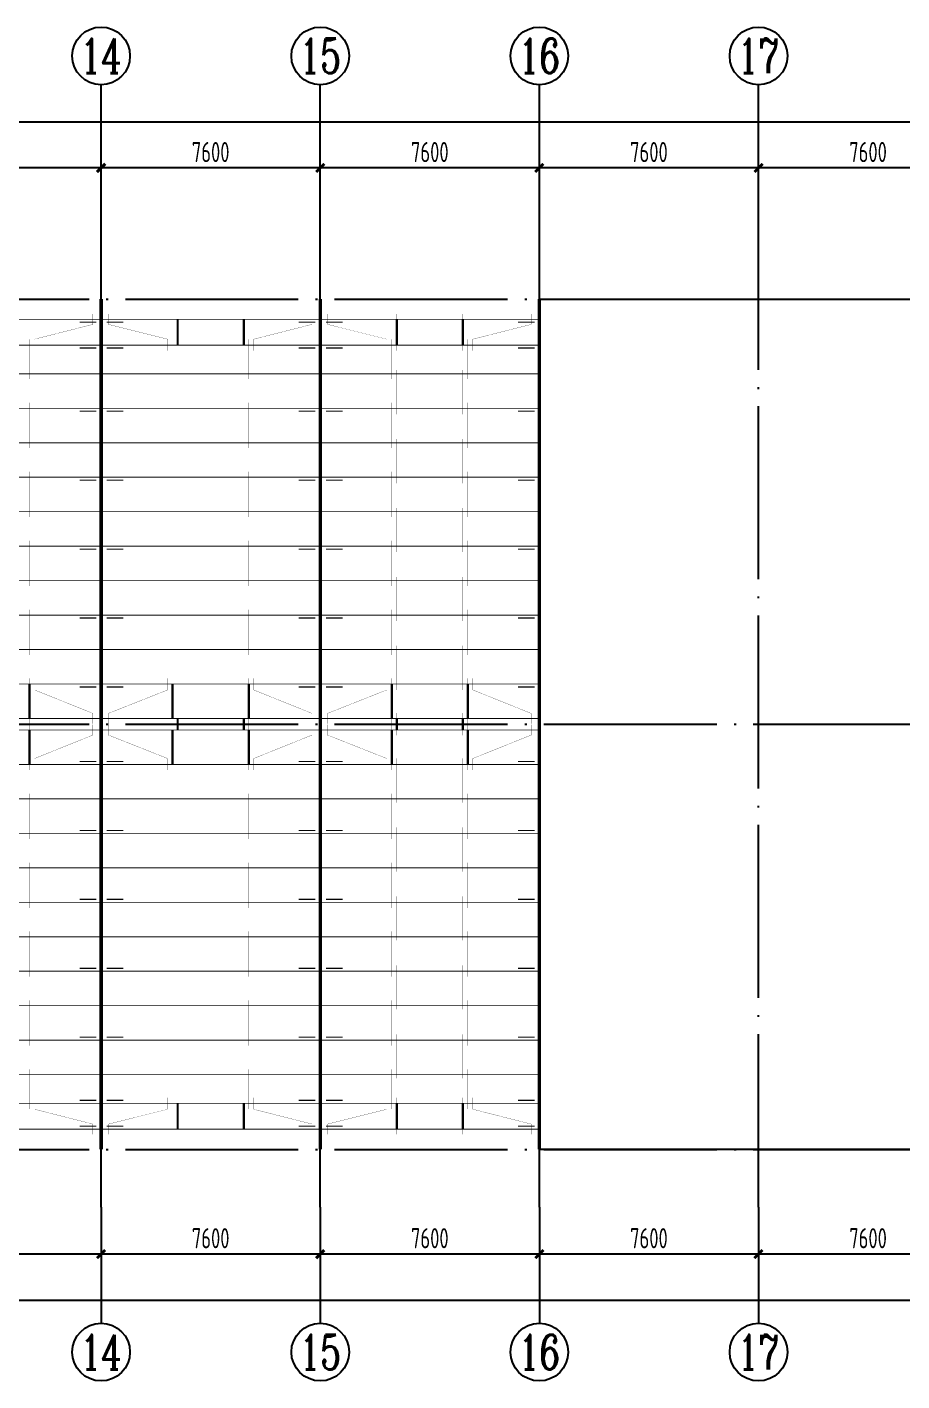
# Model space of a CAD drawing. Extents: x -3102990 to -851544, y -5293060 to -2540151.
# Drawn here: x -1846801 to -1831631, y -2656577 to -2633091 of the extents above; entities that cross this region are included whole.
import ezdxf
from ezdxf.enums import TextEntityAlignment as Align

# ---------------------------------------------------------------- set-up
doc = ezdxf.new("R2010")
doc.units = 0
doc.header["$LTSCALE"] = 1000
doc.header["$PDMODE"] = 1
for name, pattern in [('2', [16, 12.5, -1.5, 0.5, -1.5]), ('DASH', [0.35, 0.25, -0.1]), ('DOTE', [2.42, 2, -0.2, 0.02, -0.2])]:
    doc.linetypes.add(name, pattern=pattern)
doc.layers.get('0').update_dxf_attribs({"linetype": 'CONTINUOUS'})
doc.layers.get('Defpoints').update_dxf_attribs({"linetype": 'CONTINUOUS'})
for name, color, linetype in [('AXIS', 253, 'DOTE'), ('COLU', 7, 'CONTINUOUS'), ('DIM', 3, 'CONTINUOUS'), ('NUM', 7, 'CONTINUOUS'), ('REIN', 1, 'CONTINUOUS')]:
    doc.layers.add(name, color=color, linetype=linetype)
doc.styles.add('TSSD_Axis', font='Complex.shx', dxfattribs={"width": 0.7, "bigfont": 'hztxt.shx'})
doc.styles.add('TSSD_Dimension', font='tssdeng.shx', dxfattribs={"width": 0.7, "bigfont": 'Hztxt.shx'})
doc.dimstyles.new('TSSD_200_100', dxfattribs={"dimtxt": 350, "dimasz": 100, "dimexe": 100, "dimexo": 250, "dimgap": 100, "dimtad": 1, "dimdec": 0, "dimlfac": 2, "dimzin": 0, "dimdsep": 46, "dimtxsty": 'TSSD_Dimension', "dimblk": 'ARCHTICK', "dimcen": 0, "dimdle": 100, "dimclrt": 7, "dimadec": 0, "dimazin": 0, "dimtfac": 1, "dimtdec": 0, "dimtix": 1, "dimtmove": 2, "dimatfit": 3, "dimfxl": 1, "dimtolj": 1, "dimtzin": 0, "dimarcsym": 0})

# ---------------------------------------------------------------- blocks, each defined once
blk = doc.blocks.new('ts_axno')
at = {"color": 0, "linetype": 'ByBlock', "lineweight": -2}
blk.add_circle((0, 0), 0.5, dxfattribs=at)
at = {"color": 0, "linetype": 'ByBlock', "lineweight": -2, "style": 'TSSD_Axis', "width": 0.7}
blk.add_attdef('A', text='', height=0.6, dxfattribs=at).set_placement((0, 0), align=Align.MIDDLE_CENTER)
blk = doc.blocks.new('_ArchTick')
at = {"color": 0, "const_width": 0.5}
blk.add_lwpolyline([(-0.71, -0.71), (0.71, 0.71)], dxfattribs=at)
blk = doc.blocks.new('*D1579')
at = {"layer": 'Defpoints', "color": 0, "ltscale": 1.5}
for p in [(-1834118, -2653560), (-1830318, -2653560), (-1834118, -2654377)]:
    blk.add_point(p, dxfattribs=at)
at = {"layer": 'DIM', "color": 0, "lineweight": -2, "ltscale": 1.5}
for p, q in [((-1834118, -2653810), (-1834118, -2654477)), ((-1830318, -2653810), (-1830318, -2654477)), ((-1830218, -2654377), (-1834218, -2654377))]:
    blk.add_line(p, q, dxfattribs=at)
at = {"layer": 'DIM', "color": 0, "lineweight": -2, "ltscale": 1.5, "xscale": 100, "yscale": 100, "zscale": 100, "rotation": 180}
blk.add_blockref('_ArchTick', (-1834118, -2654377), dxfattribs=at)
at = {"layer": 'DIM', "color": 0, "lineweight": -2, "ltscale": 1.5, "xscale": 100, "yscale": 100, "zscale": 100}
blk.add_blockref('_ArchTick', (-1830318, -2654377), dxfattribs=at)
at = {"layer": 'DIM', "color": 7, "ltscale": 1.5, "insert": (-1832218, -2654102), "char_height": 350, "attachment_point": 5, "style": 'TSSD_Dimension'}
blk.add_mtext('\\A1;7600', dxfattribs=at)
blk = doc.blocks.new('*D1580')
at = {"layer": 'Defpoints', "color": 0, "ltscale": 1.5}
for p in [(-1837918, -2653560), (-1834118, -2653560), (-1837918, -2654377)]:
    blk.add_point(p, dxfattribs=at)
at = {"layer": 'DIM', "color": 0, "lineweight": -2, "ltscale": 1.5}
for p, q in [((-1837918, -2653810), (-1837918, -2654477)), ((-1834118, -2653810), (-1834118, -2654477)), ((-1834018, -2654377), (-1838018, -2654377))]:
    blk.add_line(p, q, dxfattribs=at)
at = {"layer": 'DIM', "color": 0, "lineweight": -2, "ltscale": 1.5, "xscale": 100, "yscale": 100, "zscale": 100, "rotation": 180}
blk.add_blockref('_ArchTick', (-1837918, -2654377), dxfattribs=at)
at = {"layer": 'DIM', "color": 0, "lineweight": -2, "ltscale": 1.5, "xscale": 100, "yscale": 100, "zscale": 100}
blk.add_blockref('_ArchTick', (-1834118, -2654377), dxfattribs=at)
at = {"layer": 'DIM', "color": 7, "ltscale": 1.5, "insert": (-1836018, -2654102), "char_height": 350, "attachment_point": 5, "style": 'TSSD_Dimension'}
blk.add_mtext('\\A1;7600', dxfattribs=at)
blk = doc.blocks.new('*D1581')
at = {"layer": 'Defpoints', "color": 0, "ltscale": 1.5}
for p in [(-1841718, -2653560), (-1837918, -2653560), (-1841718, -2654377)]:
    blk.add_point(p, dxfattribs=at)
at = {"layer": 'DIM', "color": 0, "lineweight": -2, "ltscale": 1.5}
for p, q in [((-1841718, -2653810), (-1841718, -2654477)), ((-1837918, -2653810), (-1837918, -2654477)), ((-1837818, -2654377), (-1841818, -2654377))]:
    blk.add_line(p, q, dxfattribs=at)
at = {"layer": 'DIM', "color": 0, "lineweight": -2, "ltscale": 1.5, "xscale": 100, "yscale": 100, "zscale": 100, "rotation": 180}
blk.add_blockref('_ArchTick', (-1841718, -2654377), dxfattribs=at)
at = {"layer": 'DIM', "color": 0, "lineweight": -2, "ltscale": 1.5, "xscale": 100, "yscale": 100, "zscale": 100}
blk.add_blockref('_ArchTick', (-1837918, -2654377), dxfattribs=at)
at = {"layer": 'DIM', "color": 7, "ltscale": 1.5, "insert": (-1839818, -2654102), "char_height": 350, "attachment_point": 5, "style": 'TSSD_Dimension'}
blk.add_mtext('\\A1;7600', dxfattribs=at)
blk = doc.blocks.new('*D1582')
at = {"layer": 'Defpoints', "color": 0, "ltscale": 1.5}
for p in [(-1845518, -2653560), (-1841718, -2653560), (-1845518, -2654377)]:
    blk.add_point(p, dxfattribs=at)
at = {"layer": 'DIM', "color": 0, "lineweight": -2, "ltscale": 1.5}
for p, q in [((-1845518, -2653810), (-1845518, -2654477)), ((-1841718, -2653810), (-1841718, -2654477)), ((-1841618, -2654377), (-1845618, -2654377))]:
    blk.add_line(p, q, dxfattribs=at)
at = {"layer": 'DIM', "color": 0, "lineweight": -2, "ltscale": 1.5, "xscale": 100, "yscale": 100, "zscale": 100, "rotation": 180}
blk.add_blockref('_ArchTick', (-1845518, -2654377), dxfattribs=at)
at = {"layer": 'DIM', "color": 0, "lineweight": -2, "ltscale": 1.5, "xscale": 100, "yscale": 100, "zscale": 100}
blk.add_blockref('_ArchTick', (-1841718, -2654377), dxfattribs=at)
at = {"layer": 'DIM', "color": 7, "ltscale": 1.5, "insert": (-1843618, -2654102), "char_height": 350, "attachment_point": 5, "style": 'TSSD_Dimension'}
blk.add_mtext('\\A1;7600', dxfattribs=at)
blk = doc.blocks.new('*D1583')
at = {"layer": 'Defpoints', "color": 0, "ltscale": 1.5}
for p in [(-1849318, -2653560), (-1845518, -2653560), (-1849318, -2654377)]:
    blk.add_point(p, dxfattribs=at)
at = {"layer": 'DIM', "color": 0, "lineweight": -2, "ltscale": 1.5}
for p, q in [((-1849318, -2653810), (-1849318, -2654477)), ((-1845518, -2653810), (-1845518, -2654477)), ((-1845418, -2654377), (-1849418, -2654377))]:
    blk.add_line(p, q, dxfattribs=at)
at = {"layer": 'DIM', "color": 0, "lineweight": -2, "ltscale": 1.5, "xscale": 100, "yscale": 100, "zscale": 100, "rotation": 180}
blk.add_blockref('_ArchTick', (-1849318, -2654377), dxfattribs=at)
at = {"layer": 'DIM', "color": 0, "lineweight": -2, "ltscale": 1.5, "xscale": 100, "yscale": 100, "zscale": 100}
blk.add_blockref('_ArchTick', (-1845518, -2654377), dxfattribs=at)
at = {"layer": 'DIM', "color": 7, "ltscale": 1.5, "insert": (-1847418, -2654102), "char_height": 350, "attachment_point": 5, "style": 'TSSD_Dimension'}
blk.add_mtext('\\A1;7600', dxfattribs=at)
blk = doc.blocks.new('*D1596')
at = {"layer": 'Defpoints', "color": 0, "ltscale": 1.5}
for p in [(-1894918, -2653560), (-1818918, -2653560), (-1818918, -2655177)]:
    blk.add_point(p, dxfattribs=at)
at = {"layer": 'DIM', "color": 0, "lineweight": -2, "ltscale": 1.5}
for p, q in [((-1894918, -2653810), (-1894918, -2655277)), ((-1818918, -2653810), (-1818918, -2655277)), ((-1895018, -2655177), (-1818818, -2655177))]:
    blk.add_line(p, q, dxfattribs=at)
at = {"layer": 'DIM', "color": 0, "lineweight": -2, "ltscale": 1.5, "xscale": 100, "yscale": 100, "zscale": 100, "rotation": 180}
blk.add_blockref('_ArchTick', (-1894918, -2655177), dxfattribs=at)
at = {"layer": 'DIM', "color": 0, "lineweight": -2, "ltscale": 1.5, "xscale": 100, "yscale": 100, "zscale": 100}
blk.add_blockref('_ArchTick', (-1818918, -2655177), dxfattribs=at)
at = {"layer": 'DIM', "color": 7, "ltscale": 1.5, "insert": (-1856918, -2654902), "char_height": 350, "attachment_point": 5, "style": 'TSSD_Dimension'}
blk.add_mtext('\\A1;152000', dxfattribs=at)
blk = doc.blocks.new('*D1606')
at = {"layer": 'Defpoints', "color": 0, "ltscale": 1.5}
for p in [(-1834118, -2635535), (-1834118, -2636810), (-1830318, -2636810)]:
    blk.add_point(p, dxfattribs=at)
at = {"layer": 'DIM', "color": 0, "lineweight": -2, "ltscale": 1.5}
for p, q in [((-1830218, -2635535), (-1834218, -2635535)), ((-1834118, -2636560), (-1834118, -2635435)), ((-1830318, -2636560), (-1830318, -2635435))]:
    blk.add_line(p, q, dxfattribs=at)
at = {"layer": 'DIM', "color": 0, "lineweight": -2, "ltscale": 1.5, "xscale": 100, "yscale": 100, "zscale": 100, "rotation": 180}
blk.add_blockref('_ArchTick', (-1834118, -2635535), dxfattribs=at)
at = {"layer": 'DIM', "color": 0, "lineweight": -2, "ltscale": 1.5, "xscale": 100, "yscale": 100, "zscale": 100}
blk.add_blockref('_ArchTick', (-1830318, -2635535), dxfattribs=at)
at = {"layer": 'DIM', "color": 7, "ltscale": 1.5, "insert": (-1832218, -2635260), "char_height": 350, "attachment_point": 5, "style": 'TSSD_Dimension'}
blk.add_mtext('\\A1;7600', dxfattribs=at)
blk = doc.blocks.new('*D1607')
at = {"layer": 'Defpoints', "color": 0, "ltscale": 1.5}
for p in [(-1837918, -2635535), (-1837918, -2636810), (-1834118, -2636810)]:
    blk.add_point(p, dxfattribs=at)
at = {"layer": 'DIM', "color": 0, "lineweight": -2, "ltscale": 1.5}
for p, q in [((-1834018, -2635535), (-1838018, -2635535)), ((-1837918, -2636560), (-1837918, -2635435)), ((-1834118, -2636560), (-1834118, -2635435))]:
    blk.add_line(p, q, dxfattribs=at)
at = {"layer": 'DIM', "color": 0, "lineweight": -2, "ltscale": 1.5, "xscale": 100, "yscale": 100, "zscale": 100, "rotation": 180}
blk.add_blockref('_ArchTick', (-1837918, -2635535), dxfattribs=at)
at = {"layer": 'DIM', "color": 0, "lineweight": -2, "ltscale": 1.5, "xscale": 100, "yscale": 100, "zscale": 100}
blk.add_blockref('_ArchTick', (-1834118, -2635535), dxfattribs=at)
at = {"layer": 'DIM', "color": 7, "ltscale": 1.5, "insert": (-1836018, -2635260), "char_height": 350, "attachment_point": 5, "style": 'TSSD_Dimension'}
blk.add_mtext('\\A1;7600', dxfattribs=at)
blk = doc.blocks.new('*D1608')
at = {"layer": 'Defpoints', "color": 0, "ltscale": 1.5}
for p in [(-1841718, -2635535), (-1841718, -2636810), (-1837918, -2636810)]:
    blk.add_point(p, dxfattribs=at)
at = {"layer": 'DIM', "color": 0, "lineweight": -2, "ltscale": 1.5}
for p, q in [((-1837818, -2635535), (-1841818, -2635535)), ((-1841718, -2636560), (-1841718, -2635435)), ((-1837918, -2636560), (-1837918, -2635435))]:
    blk.add_line(p, q, dxfattribs=at)
at = {"layer": 'DIM', "color": 0, "lineweight": -2, "ltscale": 1.5, "xscale": 100, "yscale": 100, "zscale": 100, "rotation": 180}
blk.add_blockref('_ArchTick', (-1841718, -2635535), dxfattribs=at)
at = {"layer": 'DIM', "color": 0, "lineweight": -2, "ltscale": 1.5, "xscale": 100, "yscale": 100, "zscale": 100}
blk.add_blockref('_ArchTick', (-1837918, -2635535), dxfattribs=at)
at = {"layer": 'DIM', "color": 7, "ltscale": 1.5, "insert": (-1839818, -2635260), "char_height": 350, "attachment_point": 5, "style": 'TSSD_Dimension'}
blk.add_mtext('\\A1;7600', dxfattribs=at)
blk = doc.blocks.new('*D1609')
at = {"layer": 'Defpoints', "color": 0, "ltscale": 1.5}
for p in [(-1845518, -2635535), (-1845518, -2636810), (-1841718, -2636810)]:
    blk.add_point(p, dxfattribs=at)
at = {"layer": 'DIM', "color": 0, "lineweight": -2, "ltscale": 1.5}
for p, q in [((-1841618, -2635535), (-1845618, -2635535)), ((-1845518, -2636560), (-1845518, -2635435)), ((-1841718, -2636560), (-1841718, -2635435))]:
    blk.add_line(p, q, dxfattribs=at)
at = {"layer": 'DIM', "color": 0, "lineweight": -2, "ltscale": 1.5, "xscale": 100, "yscale": 100, "zscale": 100, "rotation": 180}
blk.add_blockref('_ArchTick', (-1845518, -2635535), dxfattribs=at)
at = {"layer": 'DIM', "color": 0, "lineweight": -2, "ltscale": 1.5, "xscale": 100, "yscale": 100, "zscale": 100}
blk.add_blockref('_ArchTick', (-1841718, -2635535), dxfattribs=at)
at = {"layer": 'DIM', "color": 7, "ltscale": 1.5, "insert": (-1843618, -2635260), "char_height": 350, "attachment_point": 5, "style": 'TSSD_Dimension'}
blk.add_mtext('\\A1;7600', dxfattribs=at)
blk = doc.blocks.new('*D1610')
at = {"layer": 'Defpoints', "color": 0, "ltscale": 1.5}
for p in [(-1849318, -2635535), (-1849318, -2636810), (-1845518, -2636810)]:
    blk.add_point(p, dxfattribs=at)
at = {"layer": 'DIM', "color": 0, "lineweight": -2, "ltscale": 1.5}
for p, q in [((-1845418, -2635535), (-1849418, -2635535)), ((-1849318, -2636560), (-1849318, -2635435)), ((-1845518, -2636560), (-1845518, -2635435))]:
    blk.add_line(p, q, dxfattribs=at)
at = {"layer": 'DIM', "color": 0, "lineweight": -2, "ltscale": 1.5, "xscale": 100, "yscale": 100, "zscale": 100, "rotation": 180}
blk.add_blockref('_ArchTick', (-1849318, -2635535), dxfattribs=at)
at = {"layer": 'DIM', "color": 0, "lineweight": -2, "ltscale": 1.5, "xscale": 100, "yscale": 100, "zscale": 100}
blk.add_blockref('_ArchTick', (-1845518, -2635535), dxfattribs=at)
at = {"layer": 'DIM', "color": 7, "ltscale": 1.5, "insert": (-1847418, -2635260), "char_height": 350, "attachment_point": 5, "style": 'TSSD_Dimension'}
blk.add_mtext('\\A1;7600', dxfattribs=at)
blk = doc.blocks.new('*D1623')
at = {"layer": 'Defpoints', "color": 0, "ltscale": 1.5}
for p in [(-1818918, -2634735), (-1894918, -2636810), (-1818918, -2636810)]:
    blk.add_point(p, dxfattribs=at)
at = {"layer": 'DIM', "color": 0, "lineweight": -2, "ltscale": 1.5}
for p, q in [((-1894918, -2636560), (-1894918, -2634635)), ((-1818918, -2636560), (-1818918, -2634635)), ((-1895018, -2634735), (-1818818, -2634735))]:
    blk.add_line(p, q, dxfattribs=at)
at = {"layer": 'DIM', "color": 0, "lineweight": -2, "ltscale": 1.5, "xscale": 100, "yscale": 100, "zscale": 100, "rotation": 180}
blk.add_blockref('_ArchTick', (-1894918, -2634735), dxfattribs=at)
at = {"layer": 'DIM', "color": 0, "lineweight": -2, "ltscale": 1.5, "xscale": 100, "yscale": 100, "zscale": 100}
blk.add_blockref('_ArchTick', (-1818918, -2634735), dxfattribs=at)
at = {"layer": 'DIM', "color": 7, "ltscale": 1.5, "insert": (-1856918, -2634460), "char_height": 350, "attachment_point": 5, "style": 'TSSD_Dimension'}
blk.add_mtext('\\A1;152000', dxfattribs=at)

msp = doc.modelspace()

# ---------------------------------------------------------------- linework, layer by layer
at = {"layer": 'AXIS', "ltscale": 1.5}
for p, q in [((-1845517.61, -2653560.25), (-1845517.61, -2636810.25)), ((-1841717.61, -2653560.25), (-1841717.61, -2636810.25)), ((-1837917.61, -2653560.25), (-1837917.61, -2636810.25)), ((-1834117.61, -2653560.25), (-1834117.61, -2636810.25)), ((-1895917.61, -2637810.25), (-1817917.61, -2637810.25)), ((-1895917.61, -2645185.25), (-1817917.61, -2645185.25)), ((-1895917.61, -2652560.25), (-1817917.61, -2652560.25))]:
    msp.add_line(p, q, dxfattribs=at)
at = {"layer": 'COLU', "color": 4, "ltscale": 1.5}
msp.add_lwpolyline([(-1837917.61, -2637810.25), (-1830317.61, -2637810.25), (-1830317.61, -2652560.25), (-1837917.61, -2652560.25)], close=True, dxfattribs=at)
msp.add_lwpolyline([(-1837917.61, -2637810.25), (-1830317.61, -2637810.25), (-1830317.61, -2652560.25), (-1837917.61, -2652560.25)], close=True, dxfattribs=at)
at = {"layer": 'NUM', "ltscale": 1.5}
for p, q in [((-1845517.61, -2636810.25), (-1845517.61, -2634091.44)), ((-1841717.61, -2636810.25), (-1841717.61, -2634091.44)), ((-1837917.61, -2636810.25), (-1837917.61, -2634091.44)), ((-1834117.61, -2636810.25), (-1834117.61, -2634091.44)), ((-1845517.61, -2653560.25), (-1845517.61, -2655577.32)), ((-1841717.61, -2653560.25), (-1841717.61, -2655577.32)), ((-1837917.61, -2653560.25), (-1837917.61, -2655577.32)), ((-1834117.61, -2653560.25), (-1834117.61, -2655577.32))]:
    msp.add_line(p, q, dxfattribs=at)
at = {"layer": 'REIN', "color": 4, "linetype": '2', "ltscale": 0.1, "const_width": 60}
for points in [[(-1845517.61, -2637810.25), (-1845517.61, -2652560.25)], [(-1841717.61, -2637810.25), (-1841717.61, -2652560.25)], [(-1837917.61, -2637810.25), (-1837917.61, -2652560.25)]]:
    msp.add_lwpolyline(points, dxfattribs=at)
at = {"layer": 'REIN', "color": 6, "lineweight": 5, "const_width": 15}
for points in [[(-1837917.61, -2638160.43), (-1895571.72, -2638160.43)], [(-1837917.61, -2638608.82), (-1895555.22, -2638608.82)], [(-1837917.61, -2639107.04), (-1895536.9, -2639107.04)], [(-1837917.61, -2639704.9), (-1895514.91, -2639704.9)], [(-1837917.61, -2640302.76), (-1895492.91, -2640302.76)], [(-1837917.61, -2640900.6), (-1895470.92, -2640900.6)], [(-1837917.61, -2641498.47), (-1895448.93, -2641498.47)], [(-1837917.61, -2642096.32), (-1895426.94, -2642096.32)], [(-1837917.61, -2642694.18), (-1895404.95, -2642694.18)], [(-1837917.61, -2643292.03), (-1895382.95, -2643292.03)], [(-1837917.61, -2643889.89), (-1895360.96, -2643889.89)], [(-1837917.61, -2644487.77), (-1895338.97, -2644487.77)], [(-1837917.61, -2645085.6), (-1895316.98, -2645085.6)], [(-1837917.61, -2645284.89), (-1895309.65, -2645284.89)], [(-1837917.61, -2645882.73), (-1895287.66, -2645882.73)], [(-1837917.61, -2646480.61), (-1895265.67, -2646480.61)], [(-1837917.61, -2647078.46), (-1895243.67, -2647078.46)], [(-1837917.61, -2647676.32), (-1895221.68, -2647676.32)], [(-1837917.61, -2648274.18), (-1895199.69, -2648274.18)], [(-1837917.61, -2648872.02), (-1895177.7, -2648872.02)], [(-1837917.61, -2649469.89), (-1895155.71, -2649469.89)], [(-1837917.61, -2650067.74), (-1895133.71, -2650067.74)], [(-1837917.61, -2650665.6), (-1895111.72, -2650665.6)], [(-1837917.61, -2651263.46), (-1895089.73, -2651263.46)], [(-1837917.61, -2651761.68), (-1895071.4, -2651761.68)], [(-1837917.61, -2652210.07), (-1895054.91, -2652210.07)]]:
    msp.add_lwpolyline(points, dxfattribs=at)
at = {"layer": 'REIN', "color": 3, "linetype": 'ByBlock'}
for points, const_width in [([(-1845660.76, -2638068.74), (-1845660.76, -2638248.97), (-1846670.13, -2638505.62), (-1846670.13, -2638705.31)], 4), ([(-1845390.68, -2638068.74), (-1845390.68, -2638248.97), (-1844365.1, -2638505.62), (-1844365.1, -2638705.31)], 4), ([(-1844190.13, -2638160.43), (-1844190.13, -2638608.82)], 40), ([(-1844190.13, -2638705.31), (-1844190.13, -2638068.74)], 4), ([(-1843045.1, -2638160.43), (-1843045.1, -2638608.82)], 40), ([(-1843045.1, -2638705.31), (-1843045.1, -2638068.74)], 4), ([(-1841860.76, -2638068.74), (-1841860.76, -2638248.97), (-1842870.13, -2638505.62), (-1842870.13, -2638705.31)], 4), ([(-1841590.68, -2638068.74), (-1841590.68, -2638248.97), (-1840565.1, -2638505.62), (-1840565.1, -2638705.31)], 4), ([(-1840390.13, -2638160.43), (-1840390.13, -2638608.82)], 40), ([(-1840390.13, -2638705.31), (-1840390.13, -2638068.74)], 4), ([(-1839245.1, -2638160.43), (-1839245.1, -2638608.82)], 40), ([(-1839245.1, -2638705.31), (-1839245.1, -2638068.74)], 4), ([(-1838060.76, -2638068.74), (-1838060.76, -2638248.97), (-1839070.13, -2638505.62), (-1839070.13, -2638705.31)], 4), ([(-1846757.61, -2638507.7), (-1846757.61, -2639198.73)], 4), ([(-1844277.61, -2638507.7), (-1844277.61, -2639198.73)], 4), ([(-1842957.61, -2638507.7), (-1842957.61, -2639198.73)], 4), ([(-1840477.61, -2638507.7), (-1840477.61, -2639198.73)], 4), ([(-1839157.61, -2638507.7), (-1839157.61, -2639198.73)], 4), ([(-1844190.13, -2639042.25), (-1844190.13, -2639808.14)], 4), ([(-1843045.1, -2639042.25), (-1843045.1, -2639808.14)], 4), ([(-1840390.13, -2639042.25), (-1840390.13, -2639808.14)], 4), ([(-1839245.1, -2639042.25), (-1839245.1, -2639808.14)], 4), ([(-1846757.61, -2639608.44), (-1846757.61, -2640394.44)], 4), ([(-1844277.61, -2639608.44), (-1844277.61, -2640394.44)], 4), ([(-1842957.61, -2639608.44), (-1842957.61, -2640394.44)], 4), ([(-1840477.61, -2639608.44), (-1840477.61, -2640394.44)], 4), ([(-1839157.61, -2639608.44), (-1839157.61, -2640394.44)], 4), ([(-1844190.13, -2640237.96), (-1844190.13, -2641003.85)], 4), ([(-1843045.1, -2640237.96), (-1843045.1, -2641003.85)], 4), ([(-1840390.13, -2640237.96), (-1840390.13, -2641003.85)], 4), ([(-1839245.1, -2640237.96), (-1839245.1, -2641003.85)], 4), ([(-1846757.61, -2640804.16), (-1846757.61, -2641590.16)], 4), ([(-1844277.61, -2640804.16), (-1844277.61, -2641590.16)], 4), ([(-1842957.61, -2640804.16), (-1842957.61, -2641590.16)], 4), ([(-1840477.61, -2640804.16), (-1840477.61, -2641590.16)], 4), ([(-1839157.61, -2640804.16), (-1839157.61, -2641590.16)], 4), ([(-1844190.13, -2641433.66), (-1844190.13, -2642199.55)], 4), ([(-1843045.1, -2641433.66), (-1843045.1, -2642199.55)], 4), ([(-1840390.13, -2641433.66), (-1840390.13, -2642199.55)], 4), ([(-1839245.1, -2641433.66), (-1839245.1, -2642199.55)], 4), ([(-1846757.61, -2641999.86), (-1846757.61, -2642785.86)], 4), ([(-1844277.61, -2641999.86), (-1844277.61, -2642785.86)], 4), ([(-1842957.61, -2641999.86), (-1842957.61, -2642785.86)], 4), ([(-1840477.61, -2641999.86), (-1840477.61, -2642785.86)], 4), ([(-1839157.61, -2641999.86), (-1839157.61, -2642785.86)], 4), ([(-1844190.13, -2642629.37), (-1844190.13, -2643395.26)], 4), ([(-1843045.1, -2642629.37), (-1843045.1, -2643395.26)], 4), ([(-1840390.13, -2642629.37), (-1840390.13, -2643395.26)], 4), ([(-1839245.1, -2642629.37), (-1839245.1, -2643395.26)], 4), ([(-1846757.61, -2643195.57), (-1846757.61, -2643981.57)], 4), ([(-1844277.61, -2643195.57), (-1844277.61, -2643981.57)], 4), ([(-1842957.61, -2643195.57), (-1842957.61, -2643981.57)], 4), ([(-1840477.61, -2643195.57), (-1840477.61, -2643981.57)], 4), ([(-1839157.61, -2643195.57), (-1839157.61, -2643981.57)], 4), ([(-1844190.13, -2643825.09), (-1844190.13, -2644590.97)], 4), ([(-1843045.1, -2643825.09), (-1843045.1, -2644590.97)], 4), ([(-1840390.13, -2643825.09), (-1840390.13, -2644590.97)], 4), ([(-1839245.1, -2643825.09), (-1839245.1, -2644590.97)], 4), ([(-1846757.61, -2645085.6), (-1846757.61, -2644487.77)], 40), ([(-1846757.61, -2644391.28), (-1846757.61, -2645177.29)], 4), ([(-1845660.76, -2645177.29), (-1845660.76, -2644997.07), (-1846670.13, -2644590.97), (-1846670.13, -2644391.28)], 4), ([(-1845390.68, -2645177.29), (-1845390.68, -2644997.07), (-1844365.1, -2644590.97), (-1844365.1, -2644391.28)], 4), ([(-1844277.61, -2645085.6), (-1844277.61, -2644487.77)], 40), ([(-1844277.61, -2644391.28), (-1844277.61, -2645177.29)], 4), ([(-1842957.61, -2645085.6), (-1842957.61, -2644487.77)], 40), ([(-1842957.61, -2644391.28), (-1842957.61, -2645177.29)], 4), ([(-1841860.76, -2645177.29), (-1841860.76, -2644997.07), (-1842870.13, -2644590.97), (-1842870.13, -2644391.28)], 4), ([(-1841590.68, -2645177.29), (-1841590.68, -2644997.07), (-1840565.1, -2644590.97), (-1840565.1, -2644391.28)], 4), ([(-1840477.61, -2645085.6), (-1840477.61, -2644487.77)], 40), ([(-1840477.61, -2644391.28), (-1840477.61, -2645177.29)], 4), ([(-1839157.61, -2645085.6), (-1839157.61, -2644487.77)], 40), ([(-1839157.61, -2644391.28), (-1839157.61, -2645177.29)], 4), ([(-1838060.76, -2645177.29), (-1838060.76, -2644997.07), (-1839070.13, -2644590.97), (-1839070.13, -2644391.28)], 4), ([(-1846757.61, -2645979.21), (-1846757.61, -2645193.21)], 4), ([(-1845660.76, -2645193.21), (-1845660.76, -2645373.43), (-1846670.13, -2645779.52), (-1846670.13, -2645979.21)], 4), ([(-1845390.68, -2645193.21), (-1845390.68, -2645373.43), (-1844365.1, -2645779.52), (-1844365.1, -2645979.21)], 4), ([(-1844277.61, -2645979.21), (-1844277.61, -2645193.21)], 4), ([(-1844190.13, -2645284.89), (-1844190.13, -2645085.6)], 40), ([(-1844190.13, -2644989.12), (-1844190.13, -2645376.58)], 4), ([(-1843045.1, -2645284.89), (-1843045.1, -2645085.6)], 40), ([(-1843045.1, -2644989.12), (-1843045.1, -2645376.58)], 4), ([(-1842957.61, -2645979.21), (-1842957.61, -2645193.21)], 4), ([(-1841860.76, -2645193.21), (-1841860.76, -2645373.43), (-1842870.13, -2645779.52), (-1842870.13, -2645979.21)], 4), ([(-1841590.68, -2645193.21), (-1841590.68, -2645373.43), (-1840565.1, -2645779.52), (-1840565.1, -2645979.21)], 4), ([(-1840477.61, -2645979.21), (-1840477.61, -2645193.21)], 4), ([(-1840390.13, -2645284.89), (-1840390.13, -2645085.6)], 40), ([(-1840390.13, -2644989.12), (-1840390.13, -2645376.58)], 4), ([(-1839245.1, -2645284.89), (-1839245.1, -2645085.6)], 40), ([(-1839245.1, -2644989.12), (-1839245.1, -2645376.58)], 4), ([(-1839157.61, -2645979.21), (-1839157.61, -2645193.21)], 4), ([(-1838060.76, -2645193.21), (-1838060.76, -2645373.43), (-1839070.13, -2645779.52), (-1839070.13, -2645979.21)], 4), ([(-1846757.61, -2645284.89), (-1846757.61, -2645882.73)], 40), ([(-1844277.61, -2645284.89), (-1844277.61, -2645882.73)], 40), ([(-1842957.61, -2645284.89), (-1842957.61, -2645882.73)], 40), ([(-1840477.61, -2645284.89), (-1840477.61, -2645882.73)], 40), ([(-1839157.61, -2645284.89), (-1839157.61, -2645882.73)], 40), ([(-1844190.13, -2646545.41), (-1844190.13, -2645779.52)], 4), ([(-1843045.1, -2646545.41), (-1843045.1, -2645779.52)], 4), ([(-1840390.13, -2646545.41), (-1840390.13, -2645779.52)], 4), ([(-1839245.1, -2646545.41), (-1839245.1, -2645779.52)], 4), ([(-1846757.61, -2647174.92), (-1846757.61, -2646388.92)], 4), ([(-1844277.61, -2647174.92), (-1844277.61, -2646388.92)], 4), ([(-1842957.61, -2647174.92), (-1842957.61, -2646388.92)], 4), ([(-1840477.61, -2647174.92), (-1840477.61, -2646388.92)], 4), ([(-1839157.61, -2647174.92), (-1839157.61, -2646388.92)], 4), ([(-1844190.13, -2647741.12), (-1844190.13, -2646975.24)], 4), ([(-1843045.1, -2647741.12), (-1843045.1, -2646975.24)], 4), ([(-1840390.13, -2647741.12), (-1840390.13, -2646975.24)], 4), ([(-1839245.1, -2647741.12), (-1839245.1, -2646975.24)], 4), ([(-1846757.61, -2648370.64), (-1846757.61, -2647584.64)], 4), ([(-1844277.61, -2648370.64), (-1844277.61, -2647584.64)], 4), ([(-1842957.61, -2648370.64), (-1842957.61, -2647584.64)], 4), ([(-1840477.61, -2648370.64), (-1840477.61, -2647584.64)], 4), ([(-1839157.61, -2648370.64), (-1839157.61, -2647584.64)], 4), ([(-1844190.13, -2648936.84), (-1844190.13, -2648170.95)], 4), ([(-1843045.1, -2648936.84), (-1843045.1, -2648170.95)], 4), ([(-1840390.13, -2648936.84), (-1840390.13, -2648170.95)], 4), ([(-1839245.1, -2648936.84), (-1839245.1, -2648170.95)], 4), ([(-1846757.61, -2649566.34), (-1846757.61, -2648780.34)], 4), ([(-1844277.61, -2649566.34), (-1844277.61, -2648780.34)], 4), ([(-1842957.61, -2649566.34), (-1842957.61, -2648780.34)], 4), ([(-1840477.61, -2649566.34), (-1840477.61, -2648780.34)], 4), ([(-1839157.61, -2649566.34), (-1839157.61, -2648780.34)], 4), ([(-1844190.13, -2650132.54), (-1844190.13, -2649366.65)], 4), ([(-1843045.1, -2650132.54), (-1843045.1, -2649366.65)], 4), ([(-1840390.13, -2650132.54), (-1840390.13, -2649366.65)], 4), ([(-1839245.1, -2650132.54), (-1839245.1, -2649366.65)], 4), ([(-1846757.61, -2650762.06), (-1846757.61, -2649976.05)], 4), ([(-1844277.61, -2650762.06), (-1844277.61, -2649976.05)], 4), ([(-1842957.61, -2650762.06), (-1842957.61, -2649976.05)], 4), ([(-1840477.61, -2650762.06), (-1840477.61, -2649976.05)], 4), ([(-1839157.61, -2650762.06), (-1839157.61, -2649976.05)], 4), ([(-1844190.13, -2651328.24), (-1844190.13, -2650562.36)], 4), ([(-1843045.1, -2651328.24), (-1843045.1, -2650562.36)], 4), ([(-1840390.13, -2651328.24), (-1840390.13, -2650562.36)], 4), ([(-1839245.1, -2651328.24), (-1839245.1, -2650562.36)], 4), ([(-1846757.61, -2651862.8), (-1846757.61, -2651171.76)], 4), ([(-1844277.61, -2651862.8), (-1844277.61, -2651171.76)], 4), ([(-1842957.61, -2651862.8), (-1842957.61, -2651171.76)], 4), ([(-1840477.61, -2651862.8), (-1840477.61, -2651171.76)], 4), ([(-1839157.61, -2651862.8), (-1839157.61, -2651171.76)], 4), ([(-1845660.76, -2652301.75), (-1845660.76, -2652121.53), (-1846670.13, -2651864.88), (-1846670.13, -2651665.19)], 4), ([(-1845390.68, -2652301.75), (-1845390.68, -2652121.53), (-1844365.1, -2651864.88), (-1844365.1, -2651665.19)], 4), ([(-1844190.13, -2652210.07), (-1844190.13, -2651761.68)], 40), ([(-1844190.13, -2651665.19), (-1844190.13, -2652301.75)], 4), ([(-1843045.1, -2652210.07), (-1843045.1, -2651761.68)], 40), ([(-1843045.1, -2651665.19), (-1843045.1, -2652301.75)], 4), ([(-1841860.76, -2652301.75), (-1841860.76, -2652121.53), (-1842870.13, -2651864.88), (-1842870.13, -2651665.19)], 4), ([(-1841590.68, -2652301.75), (-1841590.68, -2652121.53), (-1840565.1, -2651864.88), (-1840565.1, -2651665.19)], 4), ([(-1840390.13, -2652210.07), (-1840390.13, -2651761.68)], 40), ([(-1840390.13, -2651665.19), (-1840390.13, -2652301.75)], 4), ([(-1839245.1, -2652210.07), (-1839245.1, -2651761.68)], 40), ([(-1839245.1, -2651665.19), (-1839245.1, -2652301.75)], 4), ([(-1838060.76, -2652301.75), (-1838060.76, -2652121.53), (-1839070.13, -2651864.88), (-1839070.13, -2651665.19)], 4)]:
    msp.add_lwpolyline(points, dxfattribs=dict(at, const_width=const_width))
at = {"layer": 'REIN', "color": 2, "linetype": 'DASH', "ltscale": 0.4, "const_width": 20}
for points in [[(-1845601.51, -2638211.09), (-1845890.67, -2638211.09)], [(-1845129.9, -2638211.09), (-1845419.06, -2638211.09)], [(-1841801.51, -2638211.09), (-1842090.67, -2638211.09)], [(-1841329.9, -2638211.09), (-1841619.06, -2638211.09)], [(-1838001.51, -2638211.09), (-1838290.67, -2638211.09)], [(-1845601.51, -2638659.48), (-1845890.67, -2638659.48)], [(-1845129.9, -2638659.48), (-1845419.06, -2638659.48)], [(-1841801.51, -2638659.48), (-1842090.67, -2638659.48)], [(-1841329.9, -2638659.48), (-1841619.06, -2638659.48)], [(-1838001.51, -2638659.48), (-1838290.67, -2638659.48)], [(-1845601.51, -2639755.56), (-1845890.67, -2639755.56)], [(-1845129.9, -2639755.56), (-1845419.06, -2639755.56)], [(-1841801.51, -2639755.56), (-1842090.67, -2639755.56)], [(-1841329.9, -2639755.56), (-1841619.06, -2639755.56)], [(-1838001.51, -2639755.56), (-1838290.67, -2639755.56)], [(-1845601.51, -2640951.27), (-1845890.67, -2640951.27)], [(-1845129.9, -2640951.27), (-1845419.06, -2640951.27)], [(-1841801.51, -2640951.27), (-1842090.67, -2640951.27)], [(-1841329.9, -2640951.27), (-1841619.06, -2640951.27)], [(-1838001.51, -2640951.27), (-1838290.67, -2640951.27)], [(-1845601.51, -2642146.98), (-1845890.67, -2642146.98)], [(-1845129.9, -2642146.98), (-1845419.06, -2642146.98)], [(-1841801.51, -2642146.98), (-1842090.67, -2642146.98)], [(-1841329.9, -2642146.98), (-1841619.06, -2642146.98)], [(-1838001.51, -2642146.98), (-1838290.67, -2642146.98)], [(-1845601.51, -2643342.69), (-1845890.67, -2643342.69)], [(-1845129.9, -2643342.69), (-1845419.06, -2643342.69)], [(-1841801.51, -2643342.69), (-1842090.67, -2643342.69)], [(-1841329.9, -2643342.69), (-1841619.06, -2643342.69)], [(-1838001.51, -2643342.69), (-1838290.67, -2643342.69)], [(-1845601.51, -2644538.43), (-1845890.67, -2644538.43)], [(-1845129.9, -2644538.43), (-1845419.06, -2644538.43)], [(-1841801.51, -2644538.43), (-1842090.67, -2644538.43)], [(-1841329.9, -2644538.43), (-1841619.06, -2644538.43)], [(-1838001.51, -2644538.43), (-1838290.67, -2644538.43)], [(-1845601.51, -2645832.06), (-1845890.67, -2645832.06)], [(-1845129.9, -2645832.06), (-1845419.06, -2645832.06)], [(-1841801.51, -2645832.06), (-1842090.67, -2645832.06)], [(-1841329.9, -2645832.06), (-1841619.06, -2645832.06)], [(-1838001.51, -2645832.06), (-1838290.67, -2645832.06)], [(-1845601.51, -2647027.8), (-1845890.67, -2647027.8)], [(-1845129.9, -2647027.8), (-1845419.06, -2647027.8)], [(-1841801.51, -2647027.8), (-1842090.67, -2647027.8)], [(-1841329.9, -2647027.8), (-1841619.06, -2647027.8)], [(-1838001.51, -2647027.8), (-1838290.67, -2647027.8)], [(-1845601.51, -2648223.52), (-1845890.67, -2648223.52)], [(-1845129.9, -2648223.52), (-1845419.06, -2648223.52)], [(-1841801.51, -2648223.52), (-1842090.67, -2648223.52)], [(-1841329.9, -2648223.52), (-1841619.06, -2648223.52)], [(-1838001.51, -2648223.52), (-1838290.67, -2648223.52)], [(-1845601.51, -2649419.23), (-1845890.67, -2649419.23)], [(-1845129.9, -2649419.23), (-1845419.06, -2649419.23)], [(-1841801.51, -2649419.23), (-1842090.67, -2649419.23)], [(-1841329.9, -2649419.23), (-1841619.06, -2649419.23)], [(-1838001.51, -2649419.23), (-1838290.67, -2649419.23)], [(-1845601.51, -2650614.94), (-1845890.67, -2650614.94)], [(-1845129.9, -2650614.94), (-1845419.06, -2650614.94)], [(-1841801.51, -2650614.94), (-1842090.67, -2650614.94)], [(-1841329.9, -2650614.94), (-1841619.06, -2650614.94)], [(-1838001.51, -2650614.94), (-1838290.67, -2650614.94)], [(-1845601.51, -2651711.01), (-1845890.67, -2651711.01)], [(-1845129.9, -2651711.01), (-1845419.06, -2651711.01)], [(-1841801.51, -2651711.01), (-1842090.67, -2651711.01)], [(-1841329.9, -2651711.01), (-1841619.06, -2651711.01)], [(-1838001.51, -2651711.01), (-1838290.67, -2651711.01)], [(-1845601.51, -2652159.41), (-1845890.67, -2652159.41)], [(-1845129.9, -2652159.41), (-1845419.06, -2652159.41)], [(-1841801.51, -2652159.41), (-1842090.67, -2652159.41)], [(-1841329.9, -2652159.41), (-1841619.06, -2652159.41)], [(-1838001.51, -2652159.41), (-1838290.67, -2652159.41)]]:
    msp.add_lwpolyline(points, dxfattribs=at)

# ---------------------------------------------------------------- block references
at = {"layer": 'NUM'}
ref = msp.add_blockref('ts_axno', (-1845517.61, -2633591.44), dxfattribs=dict(at, xscale=1000, yscale=1000, zscale=1000))
ref.add_attrib('14', '14', dxfattribs={"height": 600, "style": 'TSSD_Axis', "width": 0.7}).set_placement((-1845517.61, -2633591.44), align=Align.MIDDLE_CENTER)
ref = msp.add_blockref('ts_axno', (-1841717.61, -2633591.44), dxfattribs=dict(at, xscale=1000, yscale=1000, zscale=1000))
ref.add_attrib('15', '15', dxfattribs={"height": 600, "style": 'TSSD_Axis', "width": 0.7}).set_placement((-1841717.61, -2633591.44), align=Align.MIDDLE_CENTER)
ref = msp.add_blockref('ts_axno', (-1837917.61, -2633591.44), dxfattribs=dict(at, xscale=1000, yscale=1000, zscale=1000))
ref.add_attrib('16', '16', dxfattribs={"height": 600, "style": 'TSSD_Axis', "width": 0.7}).set_placement((-1837917.61, -2633591.44), align=Align.MIDDLE_CENTER)
ref = msp.add_blockref('ts_axno', (-1834117.61, -2633591.44), dxfattribs=dict(at, xscale=1000, yscale=1000, zscale=1000))
ref.add_attrib('17', '17', dxfattribs={"height": 600, "style": 'TSSD_Axis', "width": 0.7}).set_placement((-1834117.61, -2633591.44), align=Align.MIDDLE_CENTER)
ref = msp.add_blockref('ts_axno', (-1845517.61, -2656077.32), dxfattribs=dict(at, xscale=1000, yscale=1000, zscale=1000))
ref.add_attrib('14', '14', dxfattribs={"height": 600, "style": 'TSSD_Axis', "width": 0.7}).set_placement((-1845517.61, -2656077.32), align=Align.MIDDLE_CENTER)
ref = msp.add_blockref('ts_axno', (-1841717.61, -2656077.32), dxfattribs=dict(at, xscale=1000, yscale=1000, zscale=1000))
ref.add_attrib('15', '15', dxfattribs={"height": 600, "style": 'TSSD_Axis', "width": 0.7}).set_placement((-1841717.61, -2656077.32), align=Align.MIDDLE_CENTER)
ref = msp.add_blockref('ts_axno', (-1837917.61, -2656077.32), dxfattribs=dict(at, xscale=1000, yscale=1000, zscale=1000))
ref.add_attrib('16', '16', dxfattribs={"height": 600, "style": 'TSSD_Axis', "width": 0.7}).set_placement((-1837917.61, -2656077.32), align=Align.MIDDLE_CENTER)
ref = msp.add_blockref('ts_axno', (-1834117.61, -2656077.32), dxfattribs=dict(at, xscale=1000, yscale=1000, zscale=1000))
ref.add_attrib('17', '17', dxfattribs={"height": 600, "style": 'TSSD_Axis', "width": 0.7}).set_placement((-1834117.61, -2656077.32), align=Align.MIDDLE_CENTER)

# ---------------------------------------------------------------- dimensions: what is measured, and where the dimension line sits
at = {"layer": 'DIM', "ltscale": 1.5}
for base, p1, p2, picture, middle in [((-1818917.61, -2634735.25), (-1894917.61, -2636810.25), (-1818917.61, -2636810.25), '*D1623', (-1856917.61, -2634460.25)), ((-1849317.61, -2635535.25), (-1845517.61, -2636810.25), (-1849317.61, -2636810.25), '*D1610', (-1847417.61, -2635260.25)), ((-1845517.61, -2635535.25), (-1841717.61, -2636810.25), (-1845517.61, -2636810.25), '*D1609', (-1843617.61, -2635260.25)), ((-1841717.61, -2635535.25), (-1837917.61, -2636810.25), (-1841717.61, -2636810.25), '*D1608', (-1839817.61, -2635260.25)), ((-1837917.61, -2635535.25), (-1834117.61, -2636810.25), (-1837917.61, -2636810.25), '*D1607', (-1836017.61, -2635260.25)), ((-1834117.61, -2635535.25), (-1830317.61, -2636810.25), (-1834117.61, -2636810.25), '*D1606', (-1832217.61, -2635260.25))]:
    dim = msp.add_linear_dim(base=base, p1=p1, p2=p2, dimstyle='TSSD_200_100', dxfattribs=at)
    dim.commit()
    dim.dimension.update_dxf_attribs({"geometry": picture, "text_midpoint": middle})
for base, p1, p2, picture, middle in [((-1818917.61, -2655177.32), (-1894917.61, -2653560.25), (-1818917.61, -2653560.25), '*D1596', (-1856917.61, -2654902.32)), ((-1849317.61, -2654377.32), (-1845517.61, -2653560.25), (-1849317.61, -2653560.25), '*D1583', (-1847417.61, -2654102.32)), ((-1845517.61, -2654377.32), (-1841717.61, -2653560.25), (-1845517.61, -2653560.25), '*D1582', (-1843617.61, -2654102.32)), ((-1841717.61, -2654377.32), (-1837917.61, -2653560.25), (-1841717.61, -2653560.25), '*D1581', (-1839817.61, -2654102.32)), ((-1837917.61, -2654377.32), (-1834117.61, -2653560.25), (-1837917.61, -2653560.25), '*D1580', (-1836017.61, -2654102.32)), ((-1834117.61, -2654377.32), (-1830317.61, -2653560.25), (-1834117.61, -2653560.25), '*D1579', (-1832217.61, -2654102.32))]:
    dim = msp.add_linear_dim(base=base, p1=p1, p2=p2, angle=180, dimstyle='TSSD_200_100', dxfattribs=at)
    dim.commit()
    dim.dimension.update_dxf_attribs({"geometry": picture, "text_midpoint": middle})

doc.saveas('drawing.dxf')
